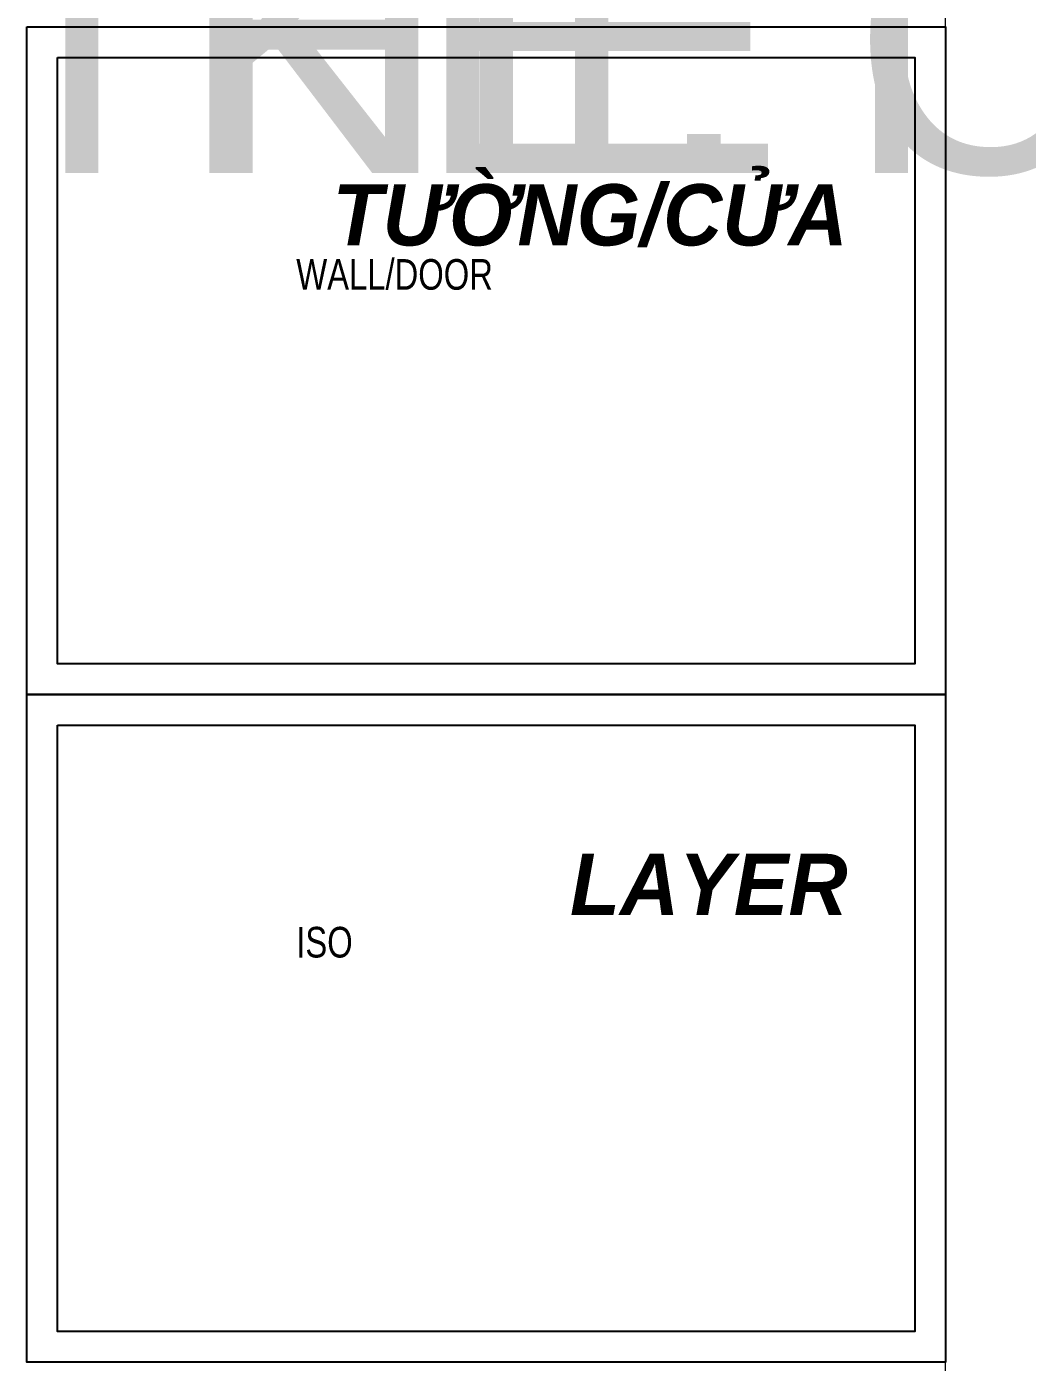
# Model space of a CAD drawing. Header units: millimetres. Extents: x 21129 to 2803301, y -510327 to 166837.
# Drawn here: x 398892 to 447892, y -32363 to 33037 of the extents above; entities that cross this region are included whole.
import ezdxf
from ezdxf.enums import TextEntityAlignment as Align

# ---------------------------------------------------------------- set-up
doc = ezdxf.new("R2018")
doc.units = ezdxf.units.MM
doc.layers.add('....20_TNT_N_TEXT', color=9, linetype='Continuous')
doc.layers.add('...19_TNT_LINE_LAYOUT', color=250, linetype='Continuous', lineweight=0, plot=False)
doc.styles.add('.TNT_A_TXT_1_MAIN', font='')
doc.styles.add('.TNT_A_TXT_3_NOTE', font='uromans.shx', dxfattribs={"width": 0.8})
doc.styles.get('.TNT_A_TXT_1_MAIN').set_extended_font_data('UNI HelvetIns (H)')

# ---------------------------------------------------------------- blocks, each defined once
blk = doc.blocks.new('*U6')
at = {"color": 156, "linetype": 'Continuous', "lineweight": 30, "flags": 104}
blk.add_attdef('TITLE_NGANG', text='', height=3.99999999999996, dxfattribs=at).set_placement((163.9999999992724, 165.682591179444), align=Align.TOP_LEFT)
at = {"color": 156, "linetype": 'Continuous', "style": '.TNT_A_TXT_1_MAIN'}
for tag, height, p in [('TITLE_KHUNG-BIA', 11.99999999999988, (230.9999999988941, 183.5362918116443)), ('TITLE_HANOI', 3, (230.9999999989086, 22.9999999999709))]:
    blk.add_attdef(tag, text='', height=height, dxfattribs=at).set_placement(p, align=Align.MIDDLE_CENTER)
blk = doc.blocks.new('.TNT_KHUNG LAYOUT_2')
at = {"color": 250}
blk.add_lwpolyline([(8.730694389669225e-09, 326.999999992611), (450.0000000065479, 326.999999992611), (450.0000000065479, -5.817355486215092e-09), (8.730694389669225e-09, -5.817355486215092e-09)], close=True, dxfattribs=at)
at = {"color": 14}
blk.add_lwpolyline([(15.00000000873069, 311.999999992611), (435.0000000065479, 311.999999992611), (435.0000000065479, 14.99999999418264), (15.00000000873069, 14.99999999418264)], close=True, dxfattribs=at)

msp = doc.modelspace()

# ---------------------------------------------------------------- linework, layer by layer
at = {"layer": '...19_TNT_LINE_LAYOUT', "linetype": 'Continuous'}
msp.add_lwpolyline([(443892.3912379726, 163837.1209691044), (1743892.39123238, 163837.1209691044), (1743892.39123238, -510326.5646926032), (443892.3912379726, -510326.5646926032)], close=True, dxfattribs=at)

# ---------------------------------------------------------------- block references
ref = msp.add_blockref('*U6', (263892.3912397275, 65737.12096781329), dxfattribs=dict(xscale=100, yscale=100, zscale=100))
lines = msp.add_mtext('CHỦ ĐẦU TƯ: .....\\PĐỊA ĐIỂM: TP. VINH - NGHỆ AN\\PTƯ VẤN THIẾT KẾ: CÔNG TY CỔ PHẦN KIẾN TRÚC TNT', dxfattribs={"color": 156, "linetype": 'Continuous', "insert": (280292.3912396547, 82305.38008575769), "char_height": 13020.67532034587, "attachment_point": 1})
ref.add_attrib('TITLE_NGANG', '', (280292.3912396547, 82305.38008575769), dxfattribs={"flags": 104}).embed_mtext(lines)
ref = msp.add_blockref('*U6', (308892.3912395092, 65737.12096898253), dxfattribs=dict(xscale=100, yscale=100, zscale=100))
lines = msp.add_mtext('CHỦ ĐẦU TƯ: .....\\PĐỊA ĐIỂM: TP. VINH - NGHỆ AN\\PTƯ VẤN THIẾT KẾ: CÔNG TY CỔ PHẦN KIẾN TRÚC TNT', dxfattribs={"color": 156, "linetype": 'Continuous', "insert": (325292.3912394365, 82305.38008692693), "char_height": 13020.67532034587, "attachment_point": 1})
ref.add_attrib('TITLE_NGANG', '', (325292.3912394365, 82305.38008692693), dxfattribs={"flags": 104}).embed_mtext(lines)
at = {"xscale": 100, "yscale": 100, "zscale": 100}
for p in [(398892.3912399634, 337.1209704486901), (398892.3912390904, -32362.87902881823)]:
    msp.add_blockref('.TNT_KHUNG LAYOUT_2', p, dxfattribs=at)

# ---------------------------------------------------------------- texts
at = {"layer": '....20_TNT_N_TEXT', "attachment_point": 9}
for s, insert, char_height, width, style in [('{\\fUNI Alter Gothic (H)|b1|i1|c0|p18;TƯỜNG/CỬA}', (439092.3912406182, 22237.12096970985), 3000, 33013.34927309315, '.TNT_A_TXT_1_MAIN'), ('\\pxqj;WALL/DOOR', (439092.3912406182, 20137.12097044868), 1500, 27000, '.TNT_A_TXT_3_NOTE'), ('{\\fUNI Alter Gothic (H)|b1|i1|c0|p18;LAYER}', (439092.3912397452, -10462.87902955707), 3000, 33013.34927309315, '.TNT_A_TXT_1_MAIN'), ('\\pxqj;ISO', (439092.3912397452, -12562.87902939997), 1500, 27000, '.TNT_A_TXT_3_NOTE')]:
    msp.add_mtext(s, dxfattribs=dict(at, insert=insert, char_height=char_height, width=width, style=style))

doc.saveas('drawing.dxf')
